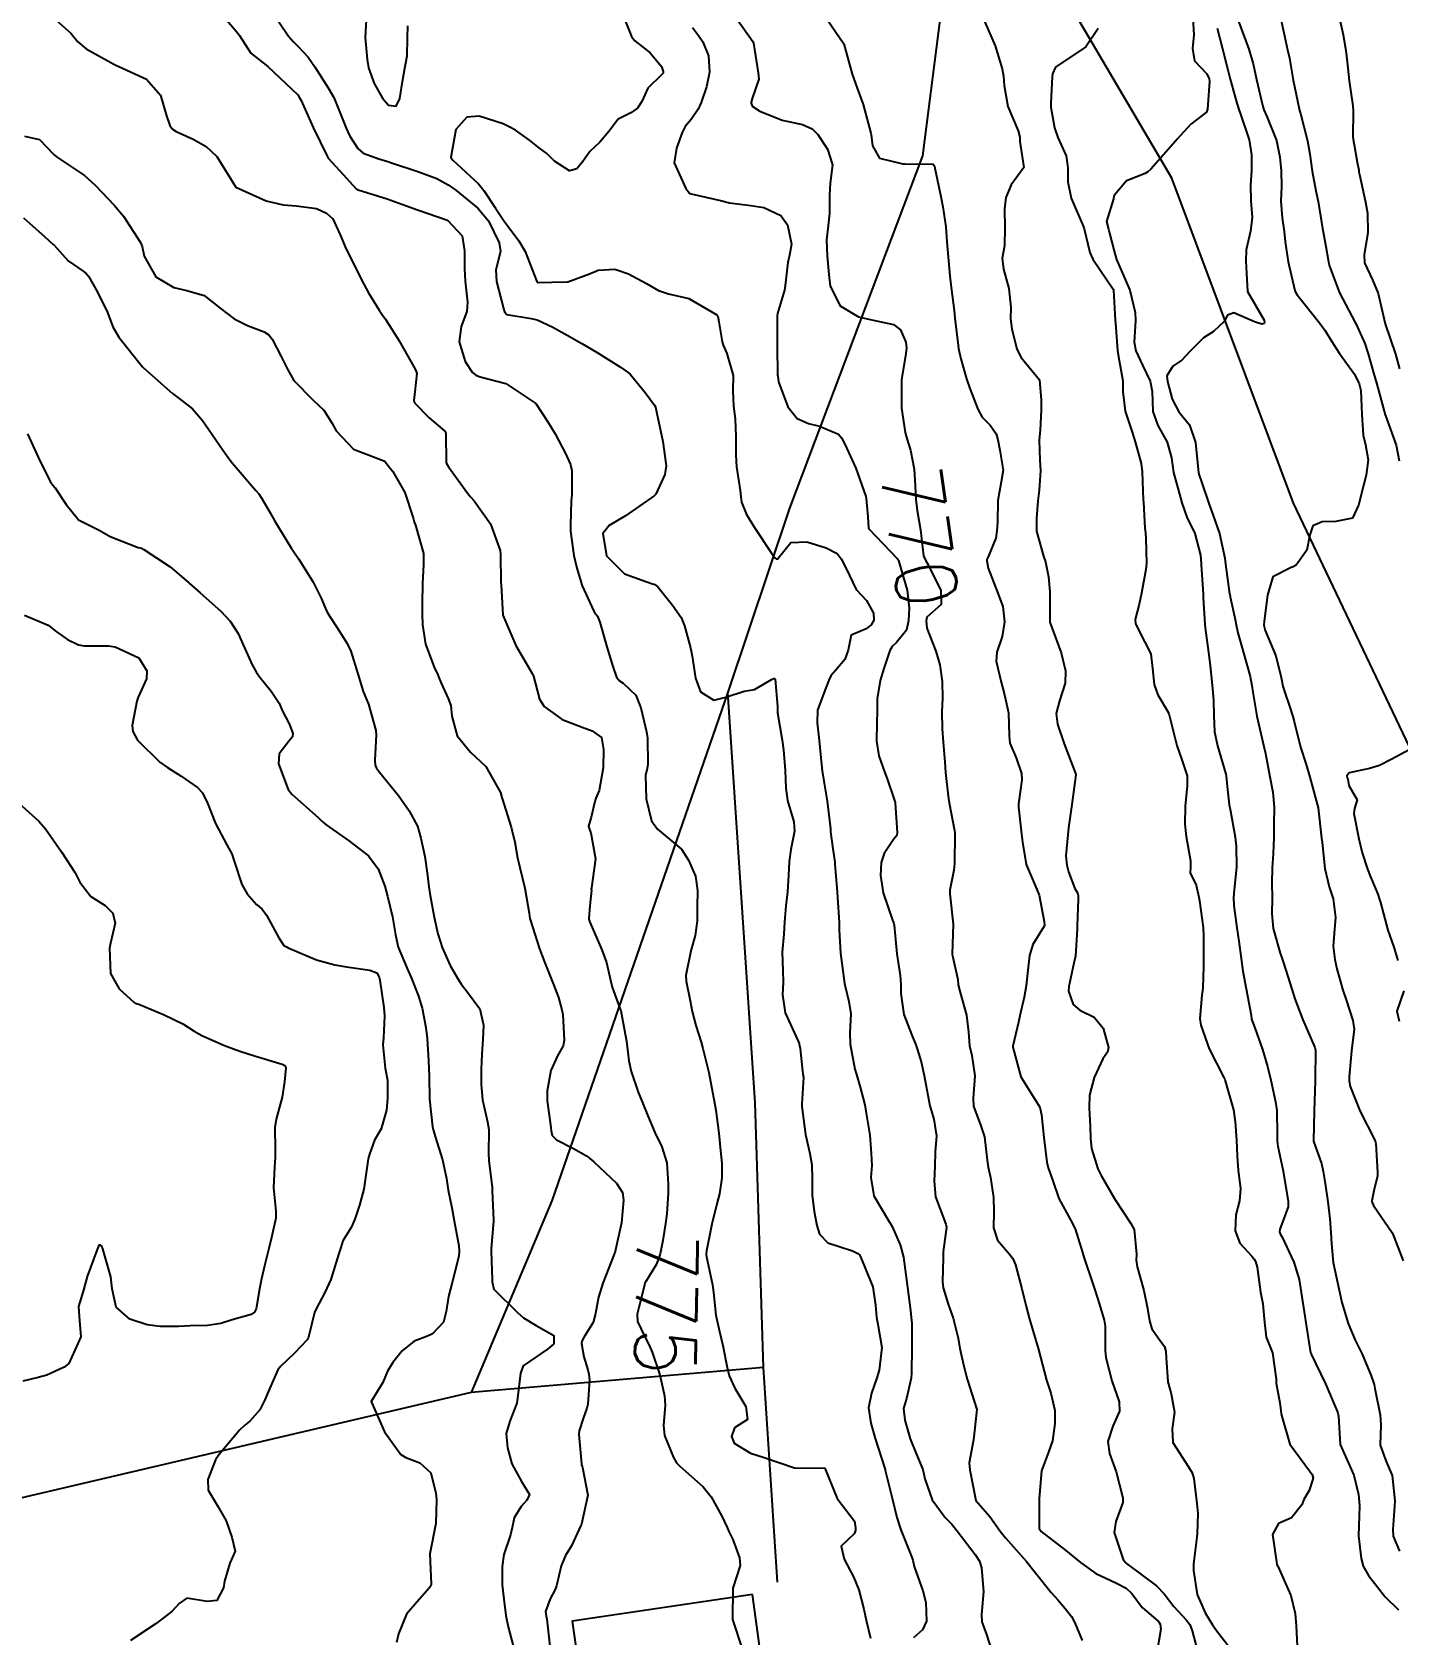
# Model space of a CAD drawing. Header units: metres. Extents: x 318500 to 325275, y 7408834 to 7428799.
# Drawn here: x 320181.6 to 320271.8, y 7410356.6 to 7410462.4 of the extents above; entities that cross this region are included whole.
import ezdxf
from ezdxf.enums import TextEntityAlignment as Align

# ---------------------------------------------------------------- set-up
doc = ezdxf.new("R2010")
doc.units = ezdxf.units.M
doc.header["$MEASUREMENT"] = 0
for name, color, linetype in [('Cotas', 45, 'Continuous'), ('Curvas de Nivel 1m', 11, 'Continuous'), ('Curvas de Nivel 5m', 15, 'Continuous'), ('Edificações', 30, 'Continuous'), ('Vias Secundárias', 230, 'Continuous')]:
    doc.layers.add(name, color=color, linetype=linetype)
doc.styles.add('Style-STANDARD', font='STANDARD.shx')

msp = doc.modelspace()

# ---------------------------------------------------------------- linework, layer by layer
at = {"layer": 'Curvas de Nivel 1m', "flags": 128}
for points, elevation in [([(320193.63, 7410464.16), (320195.22, 7410462.29), (320195.32, 7410462.14), (320196.07, 7410460.99), (320197.2, 7410460.11), (320199.17, 7410458.22), (320199.27, 7410458.08), (320199.39, 7410457.86), (320200.2, 7410456.07), (320201.12, 7410454.19), (320201.16, 7410454.1), (320201.19, 7410454.06), (320202.17, 7410452.98), (320203.03, 7410452.03), (320203.09, 7410451.99), (320203.16, 7410451.96), (320205.08, 7410451.37), (320206.05, 7410451.02), (320207.07, 7410450.64), (320209.06, 7410449.95), (320210.04, 7410448.92), (320210.19, 7410447.93), (320210.18, 7410446.78), (320210.23, 7410445.93), (320210.38, 7410444.54), (320210.34, 7410443.93), (320209.97, 7410442.94), (320209.84, 7410441.94), (320210.23, 7410440.64), (320210.69, 7410439.92), (320210.93, 7410439.74), (320211.21, 7410439.63), (320212.92, 7410439.17), (320214.9, 7410437.87), (320215.69, 7410436.66), (320216.16, 7410435.85), (320216.86, 7410434.57), (320217.19, 7410433.84), (320217.27, 7410433.41), (320217.26, 7410431.84), (320217.22, 7410431.43), (320217.18, 7410429.84), (320217.19, 7410429.44), (320217.4, 7410427.83), (320217.59, 7410427), (320217.96, 7410425.83), (320218.72, 7410424.15), (320218.86, 7410423.96), (320218.97, 7410423.82), (320219.11, 7410423.42), (320219.58, 7410421.81), (320219.97, 7410420.5), (320220.22, 7410419.8), (320220.42, 7410419.56), (320220.66, 7410419.4), (320221.49, 7410418.62), (320221.82, 7410417.77), (320222.19, 7410416.19), (320222.27, 7410415.77), (320222.29, 7410414.06), (320222.24, 7410413.77), (320222.13, 7410413.32), (320222.17, 7410411.77), (320222.54, 7410410.32), (320222.92, 7410409.76), (320224.51, 7410408.44), (320224.98, 7410407.73), (320225.43, 7410406.67), (320225.56, 7410405.72), (320225.55, 7410404.63), (320225.54, 7410403.72), (320225.42, 7410402.74), (320225.13, 7410401.73), (320224.79, 7410400.12), (320224.82, 7410399.73), (320225.09, 7410398.44), (320225.21, 7410397.73), (320225.45, 7410396.81), (320225.8, 7410395.72), (320225.91, 7410395.29), (320226.32, 7410393.71), (320226.69, 7410391.7), (320226.77, 7410391.22), (320226.97, 7410389.7), (320227.09, 7410388.54), (320227.17, 7410387.7), (320227.17, 7410386.75), (320227.01, 7410385.7), (320226.85, 7410385.05), (320226.52, 7410383.7), (320226.16, 7410381.94), (320226.14, 7410381.71), (320226.16, 7410381.55), (320226.56, 7410379.7), (320226.63, 7410379.2), (320226.78, 7410377.7), (320227.01, 7410376.61), (320227.24, 7410375.69), (320227.52, 7410374.23), (320227.65, 7410373.69), (320228.04, 7410372.87), (320228.77, 7410371.67), (320228.86, 7410370.82), (320228.01, 7410370.25), (320227.82, 7410369.68), (320227.99, 7410369.25), (320229.07, 7410368.59), (320229.98, 7410368.31), (320231.97, 7410367.63), (320233.97, 7410367.6), (320234.78, 7410365.59), (320235.93, 7410364.09), (320236, 7410363.66), (320236, 7410363.58), (320236, 7410363.49), (320235.92, 7410363.26), (320235.05, 7410362.44), (320235.25, 7410361.59), (320235.87, 7410360.43), (320236.22, 7410359.57), (320236.56, 7410358.29), (320236.71, 7410357.57), (320237, 7410356.38)], 774), ([(320197.25, 7410464.06), (320198.57, 7410462.1), (320198.86, 7410461.74), (320199.21, 7410461.41), (320199.85, 7410460.72), (320200.29, 7410460.07), (320201.18, 7410458.7), (320201.56, 7410458.05), (320201.85, 7410457.35), (320202.36, 7410456.04), (320202.61, 7410455.51), (320203.13, 7410454.69), (320203.49, 7410454.39), (320204.53, 7410454.01), (320205.12, 7410453.83), (320205.37, 7410453.74), (320207.11, 7410453.17), (320208.36, 7410452.7), (320209.1, 7410452.29), (320209.61, 7410451.94), (320211.07, 7410450.76), (320211.76, 7410449.91), (320212.48, 7410448.47), (320212.56, 7410447.9), (320212.25, 7410446.68), (320212.29, 7410445.91), (320212.75, 7410444.14), (320212.83, 7410443.9), (320212.98, 7410443.74), (320214.58, 7410443.48), (320214.98, 7410443.38), (320216.01, 7410442.89), (320216.97, 7410442.36), (320217.92, 7410441.83), (320218.95, 7410441.22), (320220.48, 7410440.25), (320220.93, 7410439.96), (320221.13, 7410439.79), (320222.11, 7410438.58), (320222.73, 7410437.76), (320222.79, 7410437.65), (320222.89, 7410437.19), (320223.2, 7410435.76), (320223.28, 7410435.35), (320223.51, 7410433.75), (320223.42, 7410433.17), (320222.82, 7410431.88), (320222.71, 7410431.76), (320220.81, 7410430.45), (320219.74, 7410429.81), (320219.32, 7410429.28), (320219.56, 7410427.81), (320220.75, 7410426.62), (320222.53, 7410425.98), (320222.74, 7410425.92), (320222.95, 7410425.76), (320223.92, 7410424.55), (320224.48, 7410423.74), (320224.71, 7410423.19), (320225.1, 7410421.73), (320225.22, 7410421.19), (320225.43, 7410419.73), (320225.76, 7410418.83), (320226.65, 7410418.29), (320227.43, 7410418.48), (320228.65, 7410418.88), (320229.34, 7410418.98), (320230.5, 7410419.66), (320230.6, 7410419.72), (320230.66, 7410419.72), (320230.69, 7410419.66), (320230.84, 7410417.86), (320230.84, 7410417.66), (320230.84, 7410417.45), (320231.16, 7410415.65), (320231.25, 7410415), (320231.36, 7410413.65), (320231.4, 7410412.48), (320231.52, 7410411.65), (320231.93, 7410410.25), (320231.98, 7410409.64), (320231.73, 7410408.42), (320231.63, 7410407.64), (320231.58, 7410406.73), (320231.5, 7410405.64), (320231.41, 7410404.7), (320231.32, 7410403.65), (320231.26, 7410402.83), (320231.15, 7410401.65), (320231.21, 7410400.45), (320231.23, 7410399.65), (320231.19, 7410398.84), (320231.35, 7410397.65), (320232.21, 7410395.77), (320232.28, 7410395.63), (320232.29, 7410395.58), (320232.34, 7410395.29), (320232.5, 7410393.8), (320232.53, 7410393.63), (320232.57, 7410393.37), (320232.46, 7410391.63), (320232.46, 7410391.46), (320232.7, 7410389.62), (320232.99, 7410388.36), (320233.11, 7410387.62), (320233.14, 7410386.71), (320233.14, 7410385.62), (320233.27, 7410384.54), (320233.44, 7410383.61), (320233.62, 7410383.05), (320234.17, 7410382.47), (320235.8, 7410381.94), (320236.16, 7410381.77), (320236.26, 7410381.67), (320236.31, 7410381.58), (320236.45, 7410381.28), (320237.14, 7410379.56), (320237.32, 7410378.35), (320237.38, 7410377.56), (320237.5, 7410376.97), (320237.73, 7410375.56), (320237.56, 7410374.06), (320237.42, 7410373.56), (320237.05, 7410372.55), (320236.86, 7410371.57), (320237.01, 7410370.57), (320237.3, 7410369.56), (320237.94, 7410367.58), (320237.95, 7410367.55), (320237.97, 7410367.47), (320238.44, 7410365.54), (320238.73, 7410364.34), (320238.99, 7410363.53), (320239.75, 7410361.66), (320239.79, 7410361.52), (320239.88, 7410361.1), (320240.44, 7410359.51), (320240.64, 7410358.73), (320240.69, 7410357.51), (320240.42, 7410356.92), (320239.82, 7410356.39)], 773), ([(320203.71, 7410463.56), (320203.62, 7410462.02), (320203.76, 7410460.57), (320203.85, 7410460.02), (320204.22, 7410458.98), (320204.77, 7410458.01), (320205.16, 7410457.55), (320205.67, 7410457.48), (320205.92, 7410457.99), (320206.08, 7410459.1), (320206.25, 7410459.99), (320206.4, 7410460.8), (320206.42, 7410461.99), (320206.44, 7410462.78)], 772), ([(320220.73, 7410463.28), (320221.22, 7410462.09), (320221.34, 7410461.91), (320221.44, 7410461.79), (320222.44, 7410461), (320223.2, 7410460.11), (320223.31, 7410459.76), (320223.3, 7410459.66), (320223.2, 7410459.55), (320222.28, 7410458.68), (320221.89, 7410457.78), (320221.61, 7410457.34), (320221.16, 7410457.05), (320220.32, 7410456.63), (320219.71, 7410455.81), (320219.13, 7410455.1), (320218.46, 7410454.5), (320218, 7410453.83), (320217.6, 7410453.35), (320217.11, 7410453.22), (320216.12, 7410453.85), (320215.61, 7410454.35), (320215.13, 7410454.7), (320214.48, 7410455.23), (320213.54, 7410455.89), (320213.14, 7410456.12), (320212.73, 7410456.32), (320211.15, 7410456.83), (320210.34, 7410456.75), (320209.62, 7410455.94), (320209.28, 7410454.1), (320209.39, 7410453.95), (320211.1, 7410452.36), (320211.46, 7410451.92), (320212.22, 7410450.76), (320212.8, 7410449.9), (320213.06, 7410449.53), (320213.76, 7410448.6), (320214.18, 7410447.88), (320214.97, 7410445.92), (320214.99, 7410445.87), (320215.01, 7410445.85), (320215.04, 7410445.84), (320215.94, 7410445.86), (320216.97, 7410445.88), (320217.01, 7410445.89), (320218.44, 7410446.41), (320219.02, 7410446.65), (320220.1, 7410446.73), (320221.02, 7410446.42), (320222.21, 7410445.77), (320223, 7410445.31), (320223.66, 7410445.09), (320225, 7410444.78), (320226.84, 7410443.71), (320226.9, 7410443.63), (320226.98, 7410443.26), (320227.2, 7410441.94), (320227.26, 7410441.71), (320227.5, 7410441.16), (320227.92, 7410439.7), (320227.91, 7410438.7), (320227.95, 7410437.69), (320228.05, 7410436.85), (320228.11, 7410435.69), (320228.1, 7410434.45), (320228.15, 7410433.69), (320228.39, 7410432.12), (320228.43, 7410431.69), (320228.48, 7410431.35), (320228.81, 7410430.54), (320229.34, 7410429.67), (320230.45, 7410427.99), (320230.7, 7410427.66), (320230.77, 7410427.6), (320230.84, 7410427.59), (320230.89, 7410427.66), (320231.74, 7410428.69), (320232.79, 7410428.73), (320234.06, 7410428.33), (320234.78, 7410427.97), (320235.05, 7410427.6), (320235.39, 7410426.96), (320236.05, 7410425.59), (320236.73, 7410424.86), (320237.18, 7410424.03), (320237.21, 7410423.57), (320237.04, 7410423.25), (320236.71, 7410422.99), (320235.71, 7410422.58), (320235.51, 7410421.59), (320235.3, 7410420.97), (320234.67, 7410420.24), (320234.38, 7410419.89), (320234.25, 7410419.61), (320233.97, 7410418.93), (320233.5, 7410417.62), (320233.46, 7410416.79), (320233.61, 7410415.61), (320233.72, 7410414.48), (320233.79, 7410413.61), (320233.9, 7410412.93), (320234.13, 7410411.61), (320234.34, 7410409.8), (320234.36, 7410409.6), (320234.51, 7410408.48), (320234.63, 7410407.6), (320234.64, 7410407.46), (320234.78, 7410405.6), (320234.82, 7410405.25), (320234.93, 7410403.6), (320234.92, 7410403.12), (320235.02, 7410401.59), (320235.09, 7410400.92), (320235.27, 7410399.59), (320235.57, 7410398.4), (320235.69, 7410397.59), (320235.62, 7410396.32), (320235.65, 7410395.59), (320235.96, 7410393.94), (320236.06, 7410393.58), (320236.31, 7410392.75), (320236.61, 7410391.58), (320236.69, 7410391.16), (320236.94, 7410389.57), (320237.04, 7410388.36), (320237.08, 7410387.57), (320237.02, 7410386.77), (320237.22, 7410385.56), (320238.19, 7410383.94), (320238.43, 7410383.55), (320238.96, 7410382.33), (320239.17, 7410381.53), (320239.32, 7410380.35), (320239.44, 7410379.53), (320239.63, 7410378), (320239.68, 7410377.53), (320239.71, 7410377.14), (320239.73, 7410375.53), (320239.7, 7410373.88), (320239.67, 7410373.53), (320239.36, 7410372.2), (320239.17, 7410371.53), (320239.25, 7410370.77), (320239.62, 7410369.53), (320239.99, 7410368.62), (320240.44, 7410367.52), (320240.58, 7410366.9), (320241.06, 7410365.51), (320241.93, 7410364.35), (320242.35, 7410363.92), (320242.7, 7410363.49), (320243.9, 7410361.9), (320244.18, 7410361.47), (320244.33, 7410361.02), (320244.46, 7410359.46), (320244.32, 7410357.94), (320244.34, 7410357.46), (320244.65, 7410356.63), (320245.02, 7410355.45)], 772), ([(320233.84, 7410463.62), (320235.22, 7410461.6), (320235.77, 7410459.59), (320236.1, 7410458.67), (320236.51, 7410457.59), (320237.02, 7410455.7), (320237.04, 7410455.58), (320237.13, 7410454.86), (320237.59, 7410454.04), (320239.12, 7410453.68), (320239.26, 7410453.68), (320241.12, 7410453.65), (320241.21, 7410453.52), (320241.25, 7410453.39), (320241.64, 7410451.51), (320241.77, 7410450.83), (320241.96, 7410449.51), (320242.03, 7410448.53), (320242.12, 7410447.51), (320242.24, 7410446.28), (320242.31, 7410445.51), (320242.51, 7410443.99), (320242.57, 7410443.5), (320242.78, 7410441.68), (320242.8, 7410441.5), (320242.95, 7410440.81), (320243.33, 7410439.49), (320243.56, 7410438.86), (320244.07, 7410437.48), (320244.37, 7410436.95), (320244.89, 7410436.42), (320245.28, 7410435.86), (320245.39, 7410435.46), (320245.54, 7410434.78), (320245.75, 7410433.46), (320245.61, 7410432.69), (320245.39, 7410431.46), (320245.37, 7410430.02), (320245.34, 7410429.46), (320245.27, 7410428.98), (320244.77, 7410427.75), (320244.68, 7410427.56), (320244.67, 7410427.47), (320244.76, 7410427), (320245.35, 7410425.46), (320245.74, 7410424.47), (320245.84, 7410423.45), (320245.68, 7410422.49), (320245.33, 7410421.46), (320245.3, 7410420.85), (320245.61, 7410419.46), (320245.84, 7410418.64), (320246.11, 7410417.45), (320246.15, 7410415.92), (320246.2, 7410415.45), (320246.6, 7410414.48), (320246.97, 7410413.44), (320246.99, 7410413.03), (320246.76, 7410411.44), (320246.76, 7410411.23), (320246.97, 7410409.44), (320247.03, 7410408.92), (320247.27, 7410407.43), (320247.87, 7410406.04), (320248.13, 7410405.42), (320248.45, 7410403.67), (320248.47, 7410403.42), (320248.47, 7410403.4), (320248.45, 7410403.37), (320247.7, 7410402.16), (320247.49, 7410401.43), (320247.38, 7410400.46), (320247.26, 7410399.43), (320247.14, 7410398.69), (320246.86, 7410397.44), (320246.76, 7410397.04), (320246.39, 7410395.44), (320246.39, 7410395.39), (320246.92, 7410393.43), (320247.95, 7410391.77), (320248.17, 7410391.42), (320248.28, 7410390.92), (320248.44, 7410389.42), (320248.63, 7410387.8), (320248.73, 7410387.41), (320249.01, 7410386.62), (320249.43, 7410385.4), (320250.19, 7410383.99), (320250.5, 7410383.39), (320250.91, 7410382.12), (320251.12, 7410381.38), (320251.62, 7410379.89), (320251.8, 7410379.36), (320252.12, 7410378.4), (320252.43, 7410377.36), (320252.49, 7410376.97), (320252.49, 7410375.36), (320252.53, 7410374.89), (320252.93, 7410373.35), (320253.4, 7410371.97), (320253.43, 7410371.35), (320253, 7410370.36), (320252.67, 7410369.35), (320252.78, 7410368.56), (320253.22, 7410367.35), (320253.65, 7410365.64), (320253.65, 7410365.34), (320253.2, 7410364.08), (320253.07, 7410363.35), (320253.67, 7410361.56), (320253.84, 7410361.34), (320253.89, 7410361.3), (320253.99, 7410361.24), (320255.87, 7410359.84), (320256.38, 7410359.3), (320257.03, 7410358.47), (320257.84, 7410357.58), (320258.08, 7410357.28), (320258.24, 7410356.87), (320258.66, 7410355.27)], 769), ([(320244.35, 7410463.48), (320245.22, 7410461.47), (320245.68, 7410459.94), (320245.77, 7410459.46), (320245.81, 7410458.84), (320246.07, 7410457.46), (320246.74, 7410455.85), (320246.86, 7410455.44), (320246.85, 7410455.16), (320247.12, 7410453.44), (320246.27, 7410452.28), (320245.92, 7410451.46), (320245.83, 7410450.7), (320245.86, 7410449.46), (320245.85, 7410448.26), (320245.68, 7410447.46), (320245.77, 7410446.72), (320246.13, 7410445.45), (320246.25, 7410444.19), (320246.24, 7410443.45), (320246.32, 7410442.79), (320246.65, 7410441.44), (320246.95, 7410440.89), (320248.15, 7410439.43), (320248.26, 7410438.07), (320248.26, 7410437.43), (320248.19, 7410436.13), (320248.13, 7410435.43), (320248.18, 7410434.11), (320248.22, 7410433.43), (320248.12, 7410432.14), (320248.04, 7410431.43), (320247.96, 7410430.28), (320247.96, 7410429.43), (320248.42, 7410427.78), (320248.55, 7410427.42), (320248.75, 7410426.41), (320248.84, 7410425.42), (320248.83, 7410423.52), (320248.83, 7410423.42), (320248.89, 7410423.25), (320249.57, 7410421.41), (320249.86, 7410420.21), (320249.84, 7410419.4), (320249.47, 7410418.23), (320249.26, 7410417.41), (320249.33, 7410416.7), (320249.79, 7410415.4), (320250.53, 7410413.44), (320250.54, 7410413.39), (320250.54, 7410413.35), (320250.28, 7410411.39), (320250.07, 7410409.86), (320250.02, 7410409.4), (320249.9, 7410408.01), (320249.95, 7410407.4), (320250.06, 7410406.96), (320250.48, 7410405.86), (320250.65, 7410405.56), (320250.71, 7410405.39), (320250.71, 7410405.15), (320250.64, 7410403.39), (320250.63, 7410403.2), (320250.52, 7410401.39), (320250.42, 7410400.92), (320250.08, 7410399.39), (320250.07, 7410399.07), (320250.38, 7410398.2), (320250.81, 7410397.82), (320251.77, 7410397.37), (320252.36, 7410396.63), (320252.71, 7410395.36), (320252.64, 7410395.05), (320252.33, 7410394.61), (320251.75, 7410393.37), (320251.46, 7410392.21), (320251.44, 7410391.37), (320251.5, 7410390.14), (320251.52, 7410389.37), (320251.59, 7410388.7), (320252, 7410387.36), (320252.23, 7410386.92), (320253.13, 7410385.35), (320254.19, 7410383.75), (320254.41, 7410383.34), (320254.55, 7410381.72), (320254.54, 7410381.33), (320254.61, 7410380.88), (320255.04, 7410379.33), (320255.29, 7410378.14), (320255.42, 7410377.32), (320255.57, 7410376.8), (320256.09, 7410376.04), (320256.41, 7410375.63), (320256.49, 7410375.3), (320256.51, 7410374.87), (320256.62, 7410373.3), (320256.84, 7410372.5), (320257.06, 7410371.29), (320256.9, 7410370.19), (320256.95, 7410369.3), (320257.98, 7410367.69), (320258.22, 7410367.28), (320258.33, 7410366.91), (320258.54, 7410365.27), (320258.6, 7410364.61), (320258.55, 7410363.27), (320258.49, 7410362.7), (320258.31, 7410361.28), (320258.32, 7410360.84), (320258.57, 7410359.27), (320259.08, 7410358.04), (320259.58, 7410357.26), (320259.83, 7410356.89), (320261.11, 7410355.24)], 768), ([(320258.27, 7410463.29), (320258.33, 7410462.19), (320258.26, 7410461.29), (320258.39, 7410460.47), (320259.2, 7410459.61), (320259.35, 7410459.28), (320259.38, 7410459.1), (320259.24, 7410457.28), (320259.23, 7410457.22), (320259.17, 7410457.09), (320258.15, 7410456.3), (320257.25, 7410455.31), (320257.14, 7410455.17), (320255.5, 7410453.33), (320255.31, 7410453.15), (320255.12, 7410453.03), (320253.9, 7410452.56), (320253.09, 7410451.59), (320253.04, 7410451.41), (320253.03, 7410451.36), (320252.57, 7410449.86), (320252.7, 7410449.37), (320252.78, 7410449.09), (320253.05, 7410448), (320253.23, 7410447.36), (320253.38, 7410447.01), (320254.11, 7410445.35), (320254.47, 7410443.87), (320254.48, 7410443.34), (320254.41, 7410441.9), (320254.51, 7410441.34), (320254.95, 7410440.4), (320255.45, 7410439.33), (320255.59, 7410438.66), (320255.63, 7410437.33), (320255.97, 7410436.4), (320256.59, 7410435.31), (320256.86, 7410434.28), (320257, 7410433.31), (320257.4, 7410431.87), (320257.55, 7410431.3), (320257.88, 7410430.36), (320258.41, 7410429.29), (320258.78, 7410427.84), (320258.82, 7410427.28), (320258.82, 7410427.22), (320258.95, 7410425.28), (320258.96, 7410425.05), (320259.07, 7410423.28), (320259.12, 7410422.87), (320259.33, 7410421.27), (320259.42, 7410420.54), (320259.56, 7410419.27), (320259.65, 7410418.28), (320259.66, 7410417.27), (320259.71, 7410416.19), (320259.9, 7410415.27), (320260.46, 7410413.39), (320260.48, 7410413.26), (320260.57, 7410412.39), (320260.68, 7410411.38), (320260.7, 7410411.26), (320260.73, 7410411.08), (320261.06, 7410409.25), (320261.13, 7410408.64), (320261.15, 7410407.25), (320261.01, 7410405.77), (320260.96, 7410405.25), (320260.99, 7410404.73), (320261.17, 7410403.25), (320261.31, 7410402.38), (320261.46, 7410401.24), (320261.57, 7410400.4), (320261.8, 7410399.24), (320262.12, 7410397.49), (320262.15, 7410397.23), (320262.36, 7410396.66), (320262.88, 7410395.22), (320263.21, 7410394.1), (320263.42, 7410393.21), (320263.74, 7410391.77), (320263.83, 7410391.21), (320263.85, 7410389.62), (320263.85, 7410389.21), (320263.89, 7410388.84), (320264.24, 7410387.2), (320264.57, 7410385.2), (320264.56, 7410384.84), (320264.19, 7410383.84), (320264.01, 7410383.38), (320263.99, 7410383.2), (320264.04, 7410383.07), (320264.18, 7410382.85), (320264.94, 7410381.19), (320265.29, 7410380.05), (320265.43, 7410379.19), (320265.66, 7410377.63), (320265.73, 7410377.18), (320266.05, 7410375.21), (320266.06, 7410375.18), (320266.08, 7410375.13), (320267.03, 7410373.17), (320267.8, 7410371.37), (320267.87, 7410371.15), (320267.89, 7410371.03), (320268, 7410369.15), (320268.91, 7410367.14), (320269.21, 7410365.87), (320269.27, 7410365.13), (320269.25, 7410364.44), (320269.22, 7410363.13), (320269.38, 7410361.64), (320269.52, 7410361.13), (320269.88, 7410360.52), (320270.98, 7410359.11), (320271.85, 7410358.24)], 766), ([(320261.25, 7410463.21), (320261.97, 7410461.25), (320262.25, 7410460.28), (320262.47, 7410459.24), (320262.87, 7410457.54), (320262.97, 7410457.23), (320263.16, 7410456.79), (320263.79, 7410455.22), (320264.02, 7410454.11), (320264.11, 7410453.22), (320264.14, 7410452.18), (320264.09, 7410451.21), (320264.18, 7410450.11), (320264.3, 7410449.21), (320264.37, 7410448.53), (320264.58, 7410447.21), (320265.01, 7410445.32), (320265.06, 7410445.2), (320265.17, 7410445.03), (320266.63, 7410443.18), (320266.98, 7410442.71), (320267.56, 7410441.77), (320267.97, 7410441.16), (320268.94, 7410439.8), (320269.25, 7410439.15), (320269.36, 7410438.71), (320269.44, 7410437.14), (320269.53, 7410435.78), (320269.68, 7410435.14), (320269.85, 7410434.15), (320269.71, 7410433.14), (320269.54, 7410432.44), (320269.22, 7410431.14), (320268.81, 7410430.29), (320267.71, 7410430.07), (320266.81, 7410430.06), (320266.2, 7410429.79), (320266, 7410429.19), (320265.81, 7410428.17), (320265.09, 7410427.2), (320264.9, 7410427.07), (320264.77, 7410427.04), (320263.55, 7410426.43), (320263.2, 7410425.22), (320262.99, 7410423.49), (320262.96, 7410423.23), (320263.06, 7410422.88), (320263.75, 7410421.21), (320264.1, 7410419.78), (320264.22, 7410419.21), (320264.32, 7410418.86), (320264.65, 7410417.88), (320264.88, 7410417.2), (320264.96, 7410416.87), (320265.39, 7410415.19), (320265.75, 7410414.03), (320266, 7410413.19), (320266.56, 7410411.18), (320266.78, 7410409.18), (320266.81, 7410408.89), (320266.98, 7410407.17), (320267.28, 7410405.96), (320267.54, 7410405.16), (320267.69, 7410403.94), (320267.62, 7410403.16), (320267.55, 7410402.04), (320267.66, 7410401.16), (320267.79, 7410400.54), (320268.17, 7410399.15), (320268.39, 7410398.5), (320268.84, 7410397.14), (320268.93, 7410396.57), (320268.76, 7410395.14), (320268.59, 7410393.42), (320268.6, 7410393.15), (320268.67, 7410392.79), (320269.32, 7410391.13), (320270.26, 7410389.28), (320270.33, 7410389.12), (320270.35, 7410389.03), (320270.47, 7410387.12), (320270.46, 7410386.9), (320270.22, 7410385.89), (320270.09, 7410385.24), (320270.11, 7410385.12), (320270.21, 7410384.93), (320271.45, 7410383.11), (320272.16, 7410381.27)], 764), ([(320264.08, 7410463.22), (320264.32, 7410462.13), (320264.53, 7410461.21), (320264.65, 7410460.64), (320264.9, 7410459.2), (320265.18, 7410457.83), (320265.32, 7410457.2), (320265.38, 7410456.99), (320265.85, 7410455.19), (320266, 7410454.32), (320266.15, 7410453.19), (320266.39, 7410451.9), (320266.54, 7410451.19), (320266.83, 7410449.41), (320266.87, 7410449.18), (320267.05, 7410448.23), (320267.2, 7410447.34), (320267.23, 7410447.18), (320267.29, 7410446.93), (320267.97, 7410445.17), (320268.98, 7410443.26), (320269.04, 7410443.15), (320269.64, 7410441.81), (320269.85, 7410441.14), (320270.2, 7410439.88), (320270.42, 7410439.13), (320270.9, 7410437.35), (320270.97, 7410437.12), (320271.01, 7410437.01), (320271.7, 7410435.11), (320271.9, 7410434.07)], 763), ([(320267.99, 7410463.17), (320268.2, 7410462.2), (320268.37, 7410461.16), (320268.46, 7410460.41), (320268.59, 7410459.16), (320268.83, 7410457.5), (320268.86, 7410457.15), (320268.85, 7410455.45), (320268.89, 7410455.15), (320268.93, 7410454.94), (320269.13, 7410453.78), (320269.23, 7410453.25), (320269.24, 7410453.15), (320269.29, 7410452.98), (320269.68, 7410451.14), (320269.8, 7410450.42), (320269.82, 7410449.14), (320269.58, 7410447.68), (320269.6, 7410447.14), (320270.13, 7410446.02), (320270.52, 7410445.13), (320270.98, 7410443.12), (320271.66, 7410441.11), (320271.91, 7410440.14)], 762), ([(320225.23, 7410462.67), (320225.64, 7410462.15), (320225.93, 7410461.73), (320226.29, 7410460.8), (320226.35, 7410459.72), (320226.16, 7410458.75), (320225.81, 7410457.73), (320225.62, 7410457.28), (320225.15, 7410456.61), (320224.76, 7410456.13), (320224.55, 7410455.75), (320224.18, 7410454.7), (320224.02, 7410453.75), (320224.8, 7410452.04), (320225.03, 7410451.74), (320225.09, 7410451.71), (320225.14, 7410451.69), (320227.08, 7410451.25), (320227.68, 7410451.1), (320229.08, 7410450.93), (320229.95, 7410450.8), (320231.07, 7410450.26), (320231.51, 7410449.65), (320231.77, 7410448.37), (320231.64, 7410447.65), (320231.53, 7410447.16), (320231.35, 7410445.65), (320231.31, 7410445.35), (320230.99, 7410444.25), (320230.84, 7410443.8), (320230.82, 7410443.66), (320230.83, 7410441.79), (320230.83, 7410441.66), (320230.86, 7410439.73), (320230.87, 7410439.66), (320230.92, 7410439.28), (320231.53, 7410437.65), (320232.14, 7410436.88), (320232.89, 7410436.54), (320233.63, 7410436.36), (320234.88, 7410435.83), (320235.08, 7410435.6), (320235.3, 7410435.17), (320236.02, 7410433.59), (320236.69, 7410431.72), (320236.71, 7410431.58), (320236.81, 7410430.38), (320236.85, 7410429.63), (320236.88, 7410429.58), (320238.77, 7410427.6), (320238.8, 7410427.55), (320238.83, 7410427.49), (320239.41, 7410425.54), (320239.55, 7410424.36), (320239.51, 7410423.54), (320239.36, 7410422.9), (320238.7, 7410422.08), (320238.42, 7410421.83), (320238.27, 7410421.56), (320237.87, 7410420.37), (320237.64, 7410419.57), (320237.44, 7410418.36), (320237.43, 7410417.57), (320237.42, 7410416.78), (320237.38, 7410415.57), (320237.55, 7410414.61), (320237.92, 7410413.56), (320238.1, 7410413.08), (320238.56, 7410411.72), (320238.6, 7410411.59), (320238.61, 7410411.55), (320238.61, 7410411.5), (320238.76, 7410409.55), (320238.72, 7410409.36), (320238.52, 7410409.09), (320237.9, 7410408.17), (320237.69, 7410407.56), (320237.65, 7410406.72), (320237.83, 7410405.56), (320238.45, 7410403.77), (320238.54, 7410403.55), (320238.56, 7410403.44), (320238.73, 7410401.55), (320238.96, 7410400.1), (320239, 7410399.54), (320239, 7410398.93), (320239.2, 7410397.54), (320239.71, 7410396.17), (320239.99, 7410395.53), (320240.08, 7410395.27), (320240.33, 7410394.42), (320240.53, 7410393.52), (320240.57, 7410393.26), (320240.92, 7410391.51), (320241.17, 7410390.62), (320241.34, 7410389.51), (320241.27, 7410388.49), (320241.23, 7410387.51), (320241.2, 7410386.53), (320241.28, 7410385.51), (320241.97, 7410383.71), (320242.01, 7410383.5), (320241.8, 7410381.87), (320241.79, 7410381.5), (320241.74, 7410379.9), (320241.78, 7410379.5), (320242.11, 7410378.42), (320242.46, 7410377.49), (320242.77, 7410376.17), (320242.89, 7410375.49), (320243.13, 7410374.42), (320243.38, 7410373.48), (320244.02, 7410371.47), (320243.8, 7410369.47), (320243.51, 7410367.94), (320243.54, 7410367.48), (320243.94, 7410365.47), (320244.88, 7410364.4), (320245.55, 7410363.45), (320245.91, 7410362.99), (320247.29, 7410361.43), (320247.88, 7410360.68), (320248.92, 7410359.4), (320249.35, 7410358.9), (320249.85, 7410358.33), (320250.27, 7410357.81), (320250.49, 7410357.38), (320250.96, 7410356.23)], 771), ([(320252.02, 7410462.6), (320251.22, 7410461.39), (320249.21, 7410460.05), (320249.01, 7410459.61), (320248.98, 7410459.42), (320248.89, 7410457.71), (320248.9, 7410457.42), (320249.15, 7410456.05), (320249.37, 7410455.42), (320249.92, 7410454.2), (320250.02, 7410453.41), (320250.03, 7410452.48), (320250.25, 7410451.4), (320251.06, 7410449.51), (320251.11, 7410449.39), (320251.48, 7410447.82), (320251.67, 7410447.38), (320253.01, 7410445.4), (320253.03, 7410445.36), (320253.04, 7410445.33), (320253.15, 7410443.36), (320253.16, 7410443.17), (320253.29, 7410441.36), (320253.37, 7410440.94), (320253.66, 7410439.35), (320253.65, 7410438.62), (320253.8, 7410437.35), (320254.26, 7410435.97), (320254.47, 7410435.34), (320254.86, 7410433.89), (320254.92, 7410433.34), (320255, 7410431.51), (320255.01, 7410431.34), (320255.11, 7410429.64), (320255.14, 7410429.33), (320255.17, 7410428.96), (320255.21, 7410427.33), (320255.18, 7410426.91), (320254.89, 7410425.34), (320254.73, 7410424.62), (320254.47, 7410423.6), (320254.49, 7410423.34), (320254.71, 7410422.88), (320255.5, 7410421.33), (320255.62, 7410420.38), (320255.72, 7410419.32), (320255.96, 7410418.63), (320256.64, 7410417.48), (320256.69, 7410417.36), (320256.71, 7410417.31), (320256.73, 7410417.22), (320257.22, 7410415.3), (320257.55, 7410414.34), (320257.89, 7410413.29), (320257.91, 7410412.62), (320257.76, 7410411.29), (320257.74, 7410410.1), (320257.83, 7410409.29), (320258.11, 7410407.68), (320258.11, 7410407.29), (320258.1, 7410406.89), (320258.49, 7410406.08), (320258.68, 7410405.28), (320258.72, 7410405.04), (320258.95, 7410403.27), (320258.99, 7410402.72), (320258.97, 7410401.27), (320258.97, 7410400.72), (320258.93, 7410399.27), (320258.86, 7410398.81), (320258.74, 7410397.28), (320258.8, 7410396.84), (320259.35, 7410395.27), (320260.32, 7410393.37), (320260.36, 7410393.3), (320260.39, 7410393.26), (320260.42, 7410393.15), (320260.96, 7410391.25), (320261.08, 7410390.45), (320261.16, 7410389.25), (320261.2, 7410388.19), (320261.27, 7410387.24), (320261.42, 7410386.05), (320261.35, 7410385.24), (320261.12, 7410384.32), (320261.08, 7410383.25), (320261.37, 7410382.44), (320262.16, 7410381.59), (320262.33, 7410381.4), (320262.42, 7410381.23), (320262.52, 7410380.86), (320262.74, 7410379.22), (320262.89, 7410378.45), (320263.01, 7410377.22), (320263.12, 7410376.24), (320263.53, 7410375.21), (320263.78, 7410373.47), (320263.77, 7410373.2), (320264.03, 7410371.9), (320264.11, 7410371.2), (320264.12, 7410371.1), (320264.69, 7410369.19), (320265.97, 7410367.43), (320266.15, 7410367.18), (320266.21, 7410366.94), (320265.95, 7410366.13), (320265.6, 7410365.53), (320265.47, 7410365.18), (320264.8, 7410364.32), (320263.93, 7410363.95), (320263.54, 7410363.21), (320263.83, 7410361.26), (320263.85, 7410361.2), (320263.89, 7410361.12), (320264.74, 7410359.19), (320265.03, 7410358.01), (320265.09, 7410357.19), (320265.16, 7410355.85)], 767), ([(320181.13, 7410455.51), (320182.11, 7410455.29), (320183.07, 7410454.3), (320183.12, 7410454.24), (320183.31, 7410454.1), (320185.1, 7410452.9), (320185.79, 7410452.26), (320187.07, 7410450.93), (320187.67, 7410450.23), (320188.78, 7410448.49), (320188.89, 7410448.22), (320189.03, 7410447.59), (320189.8, 7410446.21), (320191, 7410445.52), (320191.86, 7410445.31), (320192.99, 7410444.99), (320194.04, 7410444.15), (320194.97, 7410443.45), (320195.85, 7410443.01), (320196.96, 7410442.58), (320197.26, 7410442.4), (320197.48, 7410442.1), (320198.08, 7410440.96), (320198.51, 7410440.09), (320198.92, 7410439.37), (320200.18, 7410438.07), (320200.89, 7410437.41), (320201.43, 7410436.59), (320201.72, 7410436.05), (320202.86, 7410434.84), (320204.74, 7410434.11), (320204.85, 7410434.07), (320204.95, 7410434), (320205.46, 7410433.37), (320206.24, 7410431.99), (320206.8, 7410430.32), (320206.86, 7410430.04), (320206.88, 7410429.98), (320206.95, 7410429.83), (320207.48, 7410427.97), (320207.48, 7410427.24), (320207.41, 7410425.97), (320207.39, 7410424.63), (320207.39, 7410423.97), (320207.42, 7410423.26), (320207.61, 7410421.97), (320208.17, 7410420.45), (320208.42, 7410419.95), (320208.49, 7410419.78), (320208.65, 7410419.4), (320209.1, 7410418.4), (320209.27, 7410417.94), (320209.35, 7410417.22), (320209.7, 7410415.93), (320210.59, 7410414.85), (320211.6, 7410413.91), (320212.56, 7410412.19), (320212.62, 7410411.95), (320212.63, 7410411.9), (320212.66, 7410411.8), (320213.26, 7410409.89), (320213.5, 7410408.9), (320213.69, 7410407.88), (320213.84, 7410407.23), (320214.16, 7410405.87), (320214.46, 7410404.22), (320214.5, 7410403.87), (320214.52, 7410403.8), (320215.14, 7410401.86), (320215.49, 7410400.94), (320215.93, 7410399.85), (320216.07, 7410399.52), (320216.38, 7410398.66), (320216.62, 7410397.84), (320216.67, 7410397.53), (320216.76, 7410395.84), (320216.69, 7410395.48), (320216.33, 7410394.81), (320215.89, 7410393.85), (320215.64, 7410392.51), (320215.65, 7410391.85), (320215.86, 7410390.25), (320215.91, 7410389.85), (320215.97, 7410389.56), (320216.25, 7410389.26), (320217.38, 7410388.7), (320218.24, 7410388.2), (320218.46, 7410388.04), (320218.72, 7410387.81), (320220.22, 7410386.4), (320220.62, 7410385.78), (320220.69, 7410385.29), (320220.54, 7410383.78), (320220.16, 7410382), (320220.1, 7410381.79), (320220.07, 7410381.71), (320219.32, 7410379.8), (320219.03, 7410378.89), (320218.84, 7410377.81), (320218.69, 7410377.22), (320218.08, 7410376.27), (320217.92, 7410375.98), (320217.9, 7410375.82), (320218.06, 7410374.95), (320218.32, 7410374.09), (320218.4, 7410373.81), (320218.44, 7410373.41), (320218.33, 7410371.82), (320218.27, 7410371.56), (320218.01, 7410370.87), (320217.76, 7410370.06), (320217.74, 7410369.82), (320217.9, 7410367.89), (320217.91, 7410367.82), (320217.97, 7410367.64), (320218.32, 7410365.81), (320217.91, 7410363.91), (320217.88, 7410363.85), (320217.87, 7410363.82), (320217.25, 7410362.47), (320216.86, 7410361.83), (320216.56, 7410361.16), (320216.25, 7410359.84), (320216.15, 7410359.54), (320215.85, 7410358.97), (320215.54, 7410358.14), (320215.57, 7410357.84), (320215.61, 7410357.63), (320215.81, 7410355.84)], 776), ([(320181.06, 7410450.11), (320182.48, 7410448.86), (320183.03, 7410448.36), (320183.08, 7410448.3), (320184.01, 7410447.28), (320185.01, 7410446.59), (320185.2, 7410446.45), (320185.35, 7410446.26), (320185.85, 7410445.4), (320186.43, 7410444.25), (320186.6, 7410443.87), (320186.97, 7410442.93), (320187.37, 7410442.24), (320188.93, 7410440.28), (320188.99, 7410440.22), (320190.9, 7410438.52), (320191.35, 7410438.18), (320192.22, 7410437.5), (320192.89, 7410436.73), (320193.29, 7410436.16), (320194.25, 7410434.75), (320194.69, 7410434.14), (320194.85, 7410433.94), (320196.41, 7410432.12), (320196.6, 7410431.89), (320196.81, 7410431.58), (320197.35, 7410430.64), (320197.65, 7410430.1), (320198.77, 7410428.3), (320198.92, 7410428.08), (320199.25, 7410427.59), (320200.19, 7410426.07), (320200.73, 7410425.02), (320201, 7410424.33), (320201.14, 7410424.05), (320201.95, 7410422.79), (320202.43, 7410422.03), (320202.68, 7410421.52), (320203.13, 7410420.02), (320203.49, 7410418.85), (320203.84, 7410418.01), (320204.33, 7410416.29), (320204.35, 7410416), (320204.27, 7410414.32), (320204.29, 7410414), (320204.38, 7410413.8), (320204.58, 7410413.54), (320205.83, 7410411.99), (320206.54, 7410410.97), (320207.07, 7410409.97), (320207.31, 7410409.17), (320207.57, 7410407.96), (320207.74, 7410406.7), (320207.82, 7410405.96), (320207.91, 7410405.4), (320208.19, 7410403.95), (320208.43, 7410402.85), (320208.71, 7410401.95), (320209.24, 7410400.77), (320209.72, 7410399.93), (320209.99, 7410399.52), (320210.39, 7410399.01), (320211.2, 7410397.91), (320211.44, 7410396.83), (320211.39, 7410395.91), (320211.32, 7410394.92), (320211.29, 7410393.91), (320211.29, 7410392.92), (320211.38, 7410391.91), (320211.71, 7410390.46), (320211.8, 7410389.9), (320211.77, 7410388.37), (320211.79, 7410387.9), (320212.01, 7410386.11), (320212.02, 7410385.9), (320212.09, 7410383.99), (320212.09, 7410383.9), (320211.95, 7410382.1), (320211.95, 7410381.9), (320212, 7410380.04), (320212, 7410379.9), (320212.12, 7410379.4), (320213.68, 7410377.88), (320214.09, 7410377.52), (320214.92, 7410377.02), (320216.08, 7410376.35), (320216.09, 7410375.84), (320216.09, 7410375.82), (320216.07, 7410375.79), (320215.66, 7410375.44), (320214.05, 7410374.35), (320213.89, 7410373.87), (320213.69, 7410372.21), (320213.63, 7410371.88), (320213.17, 7410370.71), (320212.94, 7410369.89), (320213.02, 7410368.93), (320213.31, 7410367.88), (320213.95, 7410366.72), (320214.47, 7410365.86), (320214.31, 7410365.49), (320213.93, 7410365.07), (320213.47, 7410364.32), (320213.38, 7410363.88), (320213.22, 7410363.2), (320212.79, 7410361.89), (320212.66, 7410361.11), (320212.68, 7410359.89), (320212.77, 7410358.96), (320212.91, 7410357.88), (320213.07, 7410357.13), (320213.39, 7410355.88)], 777), ([(320181.32, 7410435.86), (320182.03, 7410434.31), (320182.83, 7410432.72), (320183, 7410432.47), (320183.15, 7410432.3), (320183.89, 7410431.2), (320184.62, 7410430.27), (320184.7, 7410430.18), (320184.79, 7410430.13), (320186.05, 7410429.51), (320186.78, 7410429.08), (320188.63, 7410428.36), (320188.77, 7410428.34), (320188.86, 7410428.31), (320189, 7410428.22), (320190.75, 7410427.09), (320191.81, 7410426.17), (320192.73, 7410425.36), (320194.1, 7410424.15), (320194.7, 7410423.5), (320195.24, 7410422.67), (320195.49, 7410422.13), (320196.17, 7410420.61), (320196.44, 7410420.11), (320196.66, 7410419.8), (320197.42, 7410418.87), (320197.94, 7410418.09), (320198.14, 7410417.6), (320198.62, 7410416.67), (320198.85, 7410416.08), (320198.82, 7410415.87), (320198.6, 7410415.59), (320197.94, 7410414.74), (320197.9, 7410414.09), (320198.55, 7410412.39), (320198.78, 7410412.08), (320200.53, 7410410.53), (320200.77, 7410410.29), (320201.04, 7410410.05), (320202.52, 7410409.03), (320203.84, 7410408.01), (320204.49, 7410407.16), (320204.93, 7410406), (320205.1, 7410405.35), (320205.44, 7410403.99), (320205.62, 7410402.8), (320205.8, 7410401.99), (320206.4, 7410400.57), (320206.67, 7410399.98), (320207.15, 7410398.74), (320207.38, 7410397.96), (320207.63, 7410396.68), (320207.72, 7410395.96), (320207.8, 7410394.47), (320207.82, 7410393.96), (320207.84, 7410393.49), (320207.88, 7410391.96), (320208.08, 7410390.13), (320208.12, 7410389.95), (320208.25, 7410389.49), (320208.73, 7410387.94), (320208.99, 7410386.71), (320209.11, 7410385.94), (320209.34, 7410384.78), (320209.51, 7410383.93), (320209.81, 7410382.27), (320209.84, 7410381.92), (320209.8, 7410381.58), (320209.38, 7410379.93), (320209.13, 7410378.92), (320208.98, 7410377.94), (320208.8, 7410377.23), (320208.08, 7410376.46), (320207.73, 7410376.3), (320206.85, 7410375.97), (320206.06, 7410375.34), (320205.46, 7410374.58), (320205.09, 7410373.99), (320204.79, 7410373.24), (320204.02, 7410372), (320204.89, 7410369.99), (320205.98, 7410368.51), (320206.3, 7410368.3), (320207.24, 7410367.96), (320207.96, 7410367.29), (320208.3, 7410365.94), (320208.34, 7410365.53), (320208.29, 7410363.94), (320207.89, 7410361.95), (320207.99, 7410359.95), (320207.97, 7410359.84), (320207.86, 7410359.67), (320207.04, 7410358.76), (320206.36, 7410357.97), (320205.82, 7410356.67), (320205.7, 7410356.09)], 778), ([(320181.13, 7410423.89), (320182.7, 7410423.24), (320183.23, 7410422.82), (320183.96, 7410422.28), (320184.69, 7410421.94), (320185.08, 7410421.87), (320186.68, 7410421.86), (320187.12, 7410421.8), (320188.67, 7410421.08), (320189.21, 7410420.21), (320189.18, 7410419.69), (320188.63, 7410418.48), (320188.56, 7410418.29), (320188.55, 7410418.22), (320188.23, 7410416.61), (320188.28, 7410416.22), (320188.6, 7410415.64), (320190.07, 7410414.2), (320190.57, 7410413.83), (320191.47, 7410413.27), (320192.56, 7410412.52), (320192.88, 7410412.16), (320193.22, 7410411.48), (320193.75, 7410410.15), (320194.51, 7410408.68), (320194.81, 7410408.14), (320194.97, 7410407.66), (320195.47, 7410406.12), (320195.84, 7410405.5), (320196.46, 7410404.8), (320196.83, 7410404.48), (320197.11, 7410404.1), (320197.93, 7410402.59), (320198.25, 7410402.08), (320198.42, 7410402), (320198.55, 7410401.94), (320200.41, 7410401.14), (320201.63, 7410400.81), (320202.4, 7410400.68), (320203.93, 7410400.47), (320204.39, 7410400.28), (320204.54, 7410400), (320204.59, 7410399.8), (320204.85, 7410398), (320204.91, 7410397.45), (320204.84, 7410395.99), (320204.8, 7410395.53), (320204.95, 7410393.99), (320205.09, 7410393.21), (320205.11, 7410391.99), (320205.04, 7410391.23), (320204.68, 7410390), (320204.52, 7410389.73), (320204.25, 7410389.25), (320203.9, 7410388.33), (320203.83, 7410388.01), (320203.76, 7410387.54), (320203.53, 7410386.01), (320203.25, 7410384.96), (320202.95, 7410384.02), (320202.7, 7410383.49), (320202.16, 7410382.59), (320202.02, 7410382.16), (320201.98, 7410382.03), (320201.89, 7410381.77), (320201.35, 7410380.04), (320200.96, 7410379.2), (320200.36, 7410378.06), (320200.28, 7410377.87), (320200.08, 7410377.05), (320199.89, 7410376.25), (320199.79, 7410376.06), (320198.95, 7410375.18), (320198.05, 7410374.32), (320197.86, 7410374.08), (320197.3, 7410372.83), (320197, 7410372.1), (320196.66, 7410371.45), (320196, 7410370.69), (320195.67, 7410370.44), (320195.34, 7410370.12), (320193.97, 7410368.47), (320193.83, 7410368.28), (320193.75, 7410368.14), (320193.24, 7410366.86), (320193.26, 7410366.15), (320193.92, 7410365.05), (320194.45, 7410364.13), (320194.82, 7410363.05), (320195.03, 7410362.12), (320194.68, 7410361.32), (320194.34, 7410360.13), (320194.28, 7410359.7), (320193.84, 7410358.87), (320193.19, 7410358.8), (320191.84, 7410359.02), (320191.35, 7410358.66), (320190.89, 7410358.17), (320189.82, 7410357.34), (320188.13, 7410356.22)], 779), ([(320272.61, 7410415.02), (320271.36, 7410414.36), (320270.59, 7410413.97), (320269.94, 7410413.78), (320268.59, 7410413.48), (320268.44, 7410413.29), (320268.47, 7410413.15), (320268.5, 7410413.07), (320268.58, 7410412.66), (320269.12, 7410411.7), (320268.94, 7410411.14), (320268.9, 7410410.8), (320269.23, 7410409.14), (320269.45, 7410408.2), (320269.8, 7410407.13), (320270, 7410406.63), (320270.48, 7410405.47), (320270.61, 7410405.12), (320270.66, 7410404.93), (320271.16, 7410403.11), (320271.55, 7410401.99), (320271.82, 7410401.11)], 763), ([(320272.2, 7410399.1), (320271.74, 7410397.75), (320271.89, 7410397.1)], 763)]:
    msp.add_lwpolyline(points, dxfattribs=dict(at, elevation=elevation))
at = {"layer": 'Curvas de Nivel 5m', "flags": 128}
for points, elevation in [([(320183.23, 7410463.16), (320184.19, 7410462.29), (320184.66, 7410461.73), (320185.21, 7410461.27), (320187.03, 7410460.25), (320187.2, 7410460.17), (320187.35, 7410460.1), (320189.19, 7410459.26), (320190.12, 7410458.21), (320190.51, 7410456.84), (320190.73, 7410456.2), (320190.91, 7410455.97), (320191.14, 7410455.81), (320192.26, 7410455.31), (320193.13, 7410454.82), (320193.82, 7410454.15), (320195.09, 7410452.14), (320197.08, 7410451.23), (320198.2, 7410450.97), (320199.07, 7410450.91), (320200.42, 7410450.72), (320201.07, 7410450.41), (320201.48, 7410450.05), (320201.98, 7410448.98), (320202.38, 7410448.04), (320203.02, 7410446.75), (320203.38, 7410446.02), (320203.85, 7410445.17), (320204.55, 7410444.01), (320204.73, 7410443.76), (320204.97, 7410443.42), (320205.87, 7410441.99), (320206.93, 7410440.13), (320207, 7410439.98), (320207.04, 7410439.87), (320206.91, 7410438.64), (320206.84, 7410438.05), (320206.85, 7410437.98), (320206.9, 7410437.89), (320207.84, 7410436.91), (320208.88, 7410436.03), (320208.92, 7410435.99), (320208.93, 7410435.95), (320208.95, 7410435.88), (320208.97, 7410433.95), (320209.12, 7410433.67), (320210.41, 7410431.93), (320210.59, 7410431.7), (320210.82, 7410431.43), (320211.9, 7410429.91), (320212.53, 7410428.15), (320212.56, 7410427.9), (320212.59, 7410426.05), (320212.6, 7410425.9), (320212.72, 7410423.9), (320213.58, 7410421.89), (320214.66, 7410420.05), (320214.73, 7410419.87), (320215.13, 7410418.35), (320215.44, 7410417.86), (320216.63, 7410417.01), (320217.96, 7410416.49), (320218.62, 7410416.26), (320219.22, 7410415.81), (320219.37, 7410415.03), (320219.33, 7410413.81), (320219.07, 7410412.32), (320218.86, 7410411.82), (320218.78, 7410411.59), (320218.54, 7410410.56), (320218.38, 7410409.97), (320218.41, 7410409.82), (320218.53, 7410409.52), (320218.84, 7410407.81), (320218.56, 7410405.9), (320218.55, 7410405.82), (320218.56, 7410405.74), (320218.46, 7410404.7), (320218.39, 7410403.88), (320218.4, 7410403.82), (320218.45, 7410403.64), (320219.26, 7410401.81), (320219.57, 7410400.96), (320219.83, 7410399.8), (320219.94, 7410399.34), (320220.38, 7410398.13), (320220.47, 7410397.89), (320220.5, 7410397.79), (320220.79, 7410396.23), (320220.87, 7410395.78), (320221.04, 7410394.49), (320221.19, 7410393.78), (320221.66, 7410392.41), (320221.91, 7410391.77), (320222.28, 7410390.85), (320222.75, 7410389.76), (320223.21, 7410388.8), (320223.54, 7410387.75), (320223.64, 7410386.33), (320223.64, 7410385.75), (320223.55, 7410384.38), (320223.46, 7410383.75), (320223.28, 7410382.63), (320223.11, 7410381.75), (320222.86, 7410381.05), (320222.13, 7410379.87), (320222.09, 7410379.8), (320222.08, 7410379.76), (320221.69, 7410378.19), (320221.59, 7410377.77), (320221.61, 7410377.28), (320222.09, 7410376.26), (320222.35, 7410375.76), (320222.57, 7410375.26), (320223.08, 7410373.75), (320223.4, 7410372.37), (320223.44, 7410371.75), (320223.32, 7410370.42), (320223.4, 7410369.75), (320223.98, 7410368.3), (320224.19, 7410367.96), (320224.41, 7410367.73), (320225.95, 7410366.37), (320226.48, 7410365.7), (320227.18, 7410364.44), (320227.52, 7410363.69), (320227.64, 7410363.42), (320227.9, 7410362.89), (320228.34, 7410361.68), (320228.38, 7410361.18), (320227.91, 7410359.68), (320227.9, 7410359.64), (320227.89, 7410357.68), (320227.89, 7410357.62), (320228.51, 7410355.67)], 775), ([(320227.84, 7410463.7), (320229.22, 7410461.74), (320229.25, 7410461.68), (320229.27, 7410461.63), (320229.58, 7410459.68), (320229.61, 7410459.26), (320229.17, 7410457.98), (320229.11, 7410457.74), (320229.11, 7410457.68), (320229.17, 7410457.49), (320229.68, 7410457.16), (320231.15, 7410456.55), (320232.51, 7410456.28), (320233.15, 7410455.98), (320233.51, 7410455.62), (320234.16, 7410454.65), (320234.48, 7410453.61), (320234.33, 7410452.39), (320234.28, 7410451.61), (320234.29, 7410450.39), (320234.2, 7410449.61), (320234.08, 7410448.64), (320234.12, 7410447.61), (320234.25, 7410446.38), (320234.33, 7410445.61), (320234.99, 7410444.31), (320236.2, 7410443.59), (320236.98, 7410443.41), (320238.5, 7410443.08), (320238.97, 7410442.72), (320239.32, 7410441.9), (320239.36, 7410441.54), (320239.33, 7410441.17), (320239.06, 7410439.55), (320239.04, 7410439.43), (320239.04, 7410437.55), (320239.28, 7410435.94), (320239.39, 7410435.54), (320239.63, 7410434.78), (320239.88, 7410433.53), (320239.93, 7410432.43), (320239.98, 7410431.53), (320240.08, 7410430.8), (320240.29, 7410429.53), (320240.5, 7410427.8), (320240.62, 7410427.52), (320240.77, 7410427.26), (320241.64, 7410425.51), (320241.65, 7410424.6), (320240.72, 7410423.76), (320240.66, 7410423.52), (320240.71, 7410423.03), (320241.31, 7410421.51), (320241.56, 7410420.62), (320241.72, 7410419.51), (320241.74, 7410418.42), (320241.71, 7410417.51), (320241.73, 7410416.4), (320241.8, 7410415.51), (320241.9, 7410414.2), (320241.95, 7410413.51), (320242.12, 7410411.95), (320242.19, 7410411.5), (320242.53, 7410409.69), (320242.56, 7410409.5), (320242.57, 7410409.46), (320242.54, 7410407.5), (320242.5, 7410407.07), (320242.24, 7410405.74), (320242.23, 7410405.5), (320242.45, 7410403.5), (320242.39, 7410401.53), (320242.39, 7410401.5), (320242.42, 7410401.33), (320242.76, 7410399.85), (320242.79, 7410399.49), (320242.91, 7410398.98), (320243.34, 7410397.49), (320243.47, 7410396.37), (320243.53, 7410395.48), (320243.68, 7410394.83), (320243.89, 7410393.48), (320243.76, 7410392.01), (320243.8, 7410391.48), (320244.27, 7410390.2), (320244.51, 7410389.47), (320244.7, 7410387.92), (320244.77, 7410387.46), (320244.92, 7410386.77), (320245.12, 7410385.46), (320245.14, 7410384.51), (320245.12, 7410383.46), (320245.37, 7410382.65), (320246.16, 7410381.72), (320246.38, 7410381.44), (320246.57, 7410381.02), (320246.99, 7410379.43), (320247.28, 7410378.26), (320247.5, 7410377.43), (320248.08, 7410375.42), (320248.61, 7410373.41), (320248.9, 7410372.55), (320249.17, 7410371.4), (320249.16, 7410370.55), (320249, 7410369.41), (320248.75, 7410368.65), (320248.29, 7410367.42), (320248.12, 7410365.6), (320248.13, 7410365.42), (320248.12, 7410363.62), (320248.27, 7410363.41), (320249.9, 7410362.17), (320250.86, 7410361.38), (320251.88, 7410360.64), (320253.2, 7410360.02), (320253.87, 7410359.68), (320254.25, 7410359.33), (320254.92, 7410358.4), (320255.84, 7410357.63), (320256.01, 7410357.48), (320256.11, 7410357.31), (320256.16, 7410356.98), (320255.88, 7410355.31)], 770), ([(320259.88, 7410462.63), (320260.23, 7410461.27), (320260.58, 7410459.89), (320260.75, 7410459.26), (320261.18, 7410457.68), (320261.31, 7410457.26), (320261.41, 7410457.01), (320262, 7410455.25), (320262.15, 7410454.26), (320262.15, 7410453.24), (320262.08, 7410452.27), (320262.11, 7410451.24), (320262.19, 7410450.13), (320262.08, 7410449.24), (320261.8, 7410448), (320261.78, 7410447.25), (320261.81, 7410446.46), (320261.88, 7410445.25), (320262.98, 7410443.36), (320263.01, 7410443.23), (320262.98, 7410443.14), (320262.84, 7410443.09), (320262.34, 7410443.24), (320260.99, 7410443.84), (320260.56, 7410443.69), (320260.34, 7410443.27), (320259.63, 7410442.62), (320258.97, 7410442.19), (320258.08, 7410441.29), (320257.54, 7410440.71), (320256.95, 7410440.32), (320256.56, 7410439.69), (320256.61, 7410439.31), (320256.91, 7410438.14), (320257.36, 7410437.3), (320258.05, 7410436.45), (320258.45, 7410435.29), (320258.63, 7410433.51), (320258.65, 7410433.28), (320258.69, 7410433.13), (320258.84, 7410432.68), (320259.33, 7410431.27), (320259.62, 7410430.46), (320260.03, 7410429.27), (320260.38, 7410427.66), (320260.43, 7410427.26), (320260.7, 7410425.3), (320260.71, 7410425.26), (320260.74, 7410425.1), (320261.06, 7410423.6), (320261.13, 7410423.25), (320261.25, 7410422.72), (320261.67, 7410421.25), (320262.06, 7410419.85), (320262.17, 7410419.24), (320262.23, 7410418.81), (320262.51, 7410417.23), (320262.63, 7410416.65), (320262.97, 7410415.22), (320263.07, 7410414.76), (320263.35, 7410413.22), (320263.55, 7410412.2), (320263.64, 7410411.21), (320263.63, 7410410.13), (320263.62, 7410409.21), (320263.58, 7410408.15), (320263.51, 7410407.21), (320263.5, 7410406.22), (320263.52, 7410405.21), (320263.49, 7410404.19), (320263.59, 7410403.21), (320264.05, 7410401.58), (320264.17, 7410401.2), (320264.23, 7410401.01), (320264.41, 7410400.47), (320264.82, 7410399.2), (320265.02, 7410398.57), (320265.53, 7410397.19), (320266.34, 7410395.37), (320266.38, 7410395.18), (320266.36, 7410393.22), (320266.36, 7410393.18), (320266.36, 7410393.14), (320266.29, 7410391.18), (320266.24, 7410389.2), (320266.24, 7410389.18), (320266.26, 7410389.11), (320266.78, 7410387.7), (320266.89, 7410387.17), (320267.01, 7410386.39), (320267.18, 7410385.17), (320267.31, 7410384.05), (320267.38, 7410383.16), (320267.42, 7410382.41), (320267.54, 7410381.16), (320267.94, 7410379.34), (320267.98, 7410379.15), (320268.12, 7410378.54), (320268.53, 7410377.14), (320269, 7410376.04), (320269.45, 7410375.13), (320270.06, 7410373.7), (320270.24, 7410373.12), (320270.3, 7410372.86), (320270.65, 7410371.11), (320270.68, 7410370.45), (320270.65, 7410369.11), (320271.05, 7410368.04), (320271.43, 7410367.11), (320271.61, 7410365.44), (320271.6, 7410365.1), (320271.47, 7410363.56), (320271.51, 7410363.1), (320271.91, 7410362.13)], 765), ([(320180.54, 7410411.68), (320182.08, 7410410.3), (320182.52, 7410409.79), (320183.57, 7410408.28), (320184.48, 7410406.88), (320184.79, 7410406.27), (320185.52, 7410405.32), (320186.45, 7410404.73), (320186.96, 7410404.23), (320187.11, 7410403.56), (320186.81, 7410402.24), (320186.74, 7410401.91), (320186.8, 7410400.24), (320187.39, 7410399.24), (320188.37, 7410398.32), (320188.44, 7410398.29), (320188.68, 7410398.22), (320190.36, 7410397.52), (320191.59, 7410396.93), (320192.34, 7410396.44), (320192.83, 7410396.16), (320194.33, 7410395.49), (320195.34, 7410395.11), (320196.32, 7410394.81), (320198.15, 7410394.25), (320198.31, 7410394.17), (320198.37, 7410394.08), (320198.38, 7410394.01), (320198.3, 7410393.09), (320198.14, 7410392.08), (320197.74, 7410390.62), (320197.66, 7410390.09), (320197.69, 7410388.64), (320197.68, 7410388.09), (320197.63, 7410387.49), (320197.57, 7410386.09), (320197.72, 7410384.55), (320197.72, 7410384.09), (320197.44, 7410382.81), (320197.27, 7410382.09), (320196.98, 7410380.94), (320196.78, 7410380.1), (320196.67, 7410379.55), (320196.42, 7410378.11), (320196.31, 7410377.9), (320196.09, 7410377.73), (320194.84, 7410377.38), (320194.09, 7410377.15), (320193.21, 7410377.02), (320192.08, 7410376.99), (320191.32, 7410376.94), (320190.08, 7410376.95), (320189.23, 7410377.05), (320188.09, 7410377.43), (320187.19, 7410378.23), (320186.91, 7410379.44), (320186.84, 7410380.23), (320186.31, 7410382.08), (320186.24, 7410382.24), (320186.15, 7410382.32), (320186.07, 7410382.32), (320186.02, 7410382.24), (320185.92, 7410382.02), (320185.27, 7410380.25), (320185.03, 7410379.35), (320184.7, 7410378.26), (320184.74, 7410377.61), (320184.84, 7410376.26), (320184.05, 7410374.51), (320183.75, 7410374.27), (320182.6, 7410373.74), (320182.04, 7410373.57), (320181.02, 7410373.33)], 780)]:
    msp.add_lwpolyline(points, dxfattribs=dict(at, elevation=elevation))
at = {"layer": 'Edificações'}
msp.add_lwpolyline([(320229.19, 7410359.27), (320217.29, 7410357.5), (320219.9, 7410339.22), (320217.58, 7410338.99), (320219.5, 7410326.23), (320225.35, 7410327.05), (320225.7, 7410324.64), (320219.61, 7410323.69), (320220.79, 7410315.98), (320230.03, 7410317.45), (320227.34, 7410336.66), (320230.76, 7410337.13), (320229.66, 7410344.44), (320231.21, 7410344.59)], close=True, dxfattribs=at)
at = {"layer": 'Vias Secundárias'}
for points in [[(320314.35, 7410357.86), (320305.2, 7410360.05), (320296.91, 7410369.9), (320284.73, 7410389.64), (320274.98, 7410410.17), (320264.93, 7410431.29), (320256.88, 7410452.72), (320248.71, 7410466.65), (320243.87, 7410468.52), (320241.99, 7410466.46), (320240.42, 7410454.2), (320231.64, 7410430.95), (320227.58, 7410418.82), (320215.96, 7410385.25), (320210.63, 7410372.59), (320180.12, 7410365.45), (320149.13, 7410362.6), (320108.51, 7410356.18), (320075.81, 7410352.48), (320049.41, 7410347.88), (320041.29, 7410347.39)], [(320229.92, 7410374.24), (320229.37, 7410391.7), (320227.58, 7410418.82)], [(320230.84, 7410360.07), (320229.92, 7410374.24), (320210.63, 7410372.59)]]:
    msp.add_lwpolyline(points, dxfattribs=at)

# ---------------------------------------------------------------- texts
at = {"layer": 'Cotas', "style": 'Style-STANDARD'}
for s, rotation, p in [('770', 278.0298, (320240.24, 7410429.05, 770)), ('775', 268.941, (320223.5, 7410378.41, 775))]:
    msp.add_text(s, height=4, rotation=rotation, dxfattribs=at).set_placement(p, align=Align.MIDDLE_CENTER)

doc.saveas('drawing.dxf')
